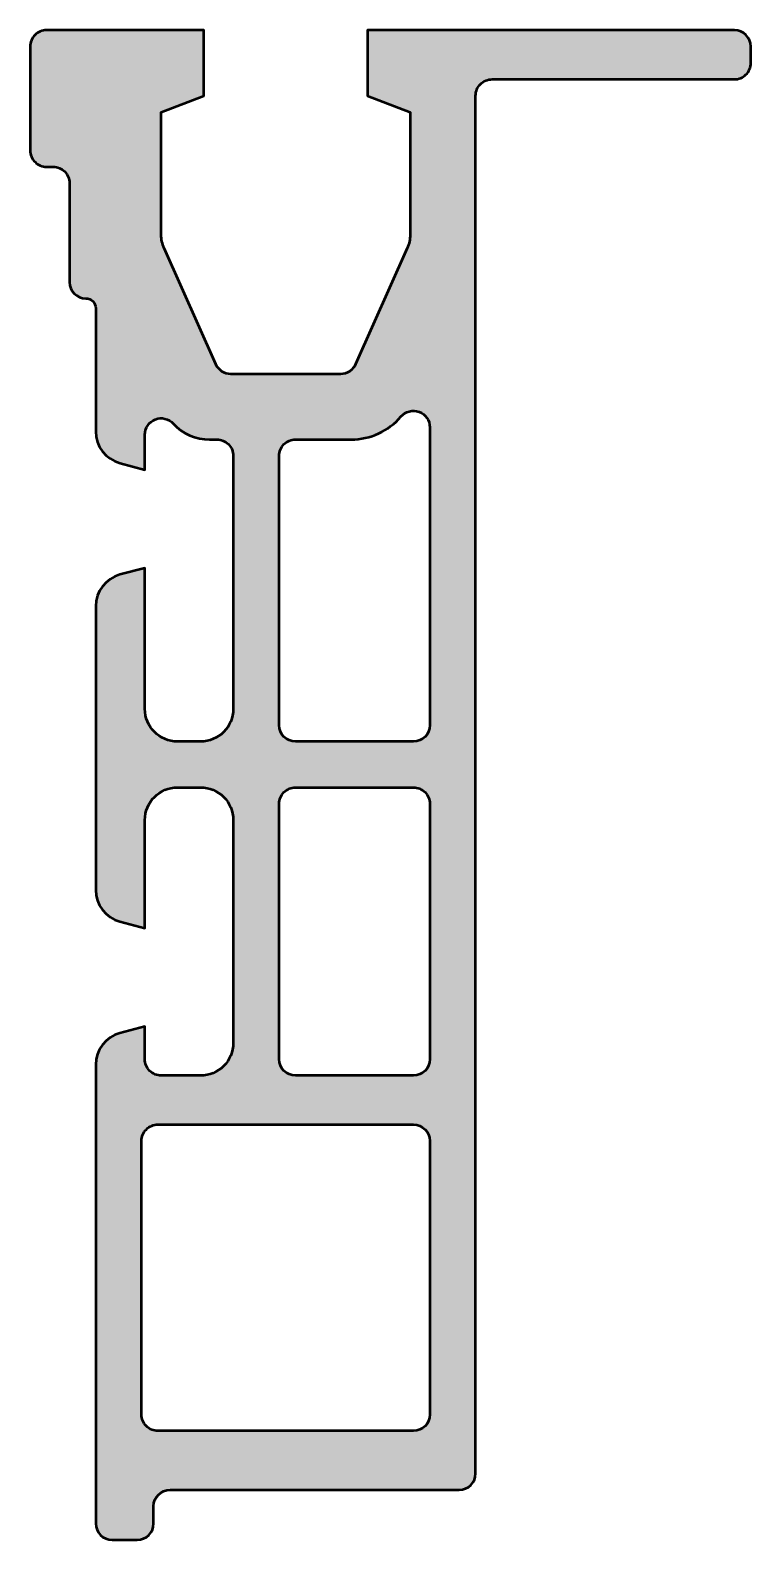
# Model space of a CAD drawing. Extents: x 0 to 22, y -46.1 to 0.
import ezdxf

# ---------------------------------------------------------------- set-up
doc = ezdxf.new("R2010")
doc.units = 0
for name, color, linetype, lineweight in [('0S-Alu contour', 7, 'Continuous', 50), ('0S-Plastic contour', 254, 'Continuous', 50), ('0S-Plastic hatch', 253, 'Continuous', 25)]:
    doc.layers.add(name, color=color, linetype=linetype, lineweight=lineweight)

# ---------------------------------------------------------------- blocks, each defined once
blk = doc.blocks.new('284877__579FB953_3860_4796_B295_66EAFFA55651_')
at = {"layer": '0S-Plastic hatch'}
h = blk.add_hatch(color=256, dxfattribs=at)
edge = h.paths.add_edge_path()
edge.add_ellipse((14.09999998906631, -2.005045011971677), major_axis=(-0.4999999994860218, 0), ratio=1, start_angle=269.999999999987, end_angle=360, ccw=False)
edge.add_line((14.09999998906642, -1.505045012485656), (21.49999997834539, -1.505045012486565))
edge.add_arc((21.49999997834544, -1.005045012992301), 0.4999999994942641, 269.9999999999935, 360)
edge.add_line((21.99999997783971, -1.005045012992301), (21.99999997783812, -0.5046101380187374))
edge.add_arc((21.49999997834761, -0.5046101380194763), 0.4999999994905125, 0, 89.99999999996743)
edge.add_line((21.49999997834789, -0.0046101385289639), (10.29999999294523, -0.0046101385335113))
edge.add_line((10.29999999294523, -0.0046101385335113), (10.29999999294705, -2.004610136490786))
edge.add_line((10.29999999294705, -2.004610136490786), (11.59999999162232, -2.50461013597965))
edge.add_line((11.59999999162232, -2.50461013597965), (11.59999999161846, -6.249187377467254))
edge.add_ellipse((10.59999999263495, -6.249187377455033), major_axis=(-0.9999999989835099, 0), ratio=1, start_angle=155.9999999992811, end_angle=180, ccw=False)
edge.add_line((11.51354544934384, -6.655924020128853), (9.932068925543717, -10.20797844966205))
edge.add_ellipse((9.475296197188522, -10.00461012832711), major_axis=(-0.4999999994916416, 0), ratio=1, start_angle=89.99999999937529, end_angle=155.9999999995222, ccw=False)
edge.add_line((9.47529619718307, -10.50461012781875), (6.124703793798289, -10.50461012781875))
edge.add_ellipse((6.124703793803773, -10.00461012832934), major_axis=(-0.4999999994894111, 0), ratio=1, start_angle=23.999999999513193, end_angle=89.9999999993716, ccw=False)
edge.add_line((5.66793106544719, -10.20797844965569), (4.086454541642979, -6.655924020126121))
edge.add_ellipse((4.999999998373258, -6.249187377447753), major_axis=(-0.9999999990049024, 0), ratio=1, start_angle=0, end_angle=24.0000000004585, ccw=False)
edge.add_line((3.999999999368355, -6.249187377447753), (3.999999999368359, -2.504610135977827))
edge.add_line((3.999999999368359, -2.504610135977827), (5.299999998047045, -2.004610136487144))
edge.add_line((5.299999998047045, -2.004610136487144), (5.299999998041588, -0.0046101385289603))
edge.add_line((5.299999998041588, -0.0046101385289603), (0.4999999997678551, -0.0046101385289568))
edge.add_arc((0.4999999997677982, -0.5046101380207197), 0.499999999491763, 89.99999999999349, 180)
edge.add_line((2.760352e-10, -0.5046101380207197), (2.723972e-10, -3.675947497914645))
edge.add_arc((0.4999999997625118, -3.675947497914304), 0.4999999994901146, 180, 270.0000000291683)
edge.add_line((0.5000000000170531, -4.175947497404418), (0.6999727577895101, -4.175947497301649))
edge.add_ellipse((0.6999727580437707, -4.675947496790456), major_axis=(-0.4999999994888072, 0), ratio=1, start_angle=180, end_angle=270.0000000291361, ccw=False)
edge.add_line((1.199972757532577, -4.675947496790456), (1.199972757532577, -7.695563438928957))
edge.add_arc((1.699971289862901, -7.695562832292239), 0.4999985323306916, 180.0000695183586, 270.0000695153647)
edge.add_ellipse((1.699972185381497, -8.495563727008669), major_axis=(-0.3000023623862452, 0), ratio=1, start_angle=180.0003972369408, end_angle=270.00005517241783, ccw=False)
edge.add_line((1.999974547760531, -8.495561647064534), (2.000000003372861, -12.25935771342415))
edge.add_arc((3.000000002352067, -12.25935771294058), 0.9999999989792067, 180, 255.0304493176015)
edge.add_line((2.741694326477499, -13.22542094884669), (3.50000024982387, -13.42817654161558))
edge.add_line((3.50000024982387, -13.42817654161558), (3.500000249823642, -12.35498113039761))
edge.add_ellipse((4.000000249311416, -12.35498113039757), major_axis=(-0.4999999994877742, 0), ratio=1, start_angle=222.4685571745256, end_angle=360, ccw=False)
edge.add_arc((5.475296201270401, -11.00461012729448), 1.499999998484281, 222.468557174528, 270.0000000000063)
edge.add_line((5.475296201270566, -12.50461012577876), (5.700003299341005, -12.50461012577876))
edge.add_ellipse((5.700003299341233, -13.00461012526876), major_axis=(-0.4999999994900009, 0), ratio=1, start_angle=180, end_angle=270.00000000002603, ccw=False)
edge.add_line((6.200003298831234, -13.00461012526876), (6.200003298827594, -20.72818493461478))
edge.add_ellipse((5.199894049031645, -20.72806728418924), major_axis=(-1.000109256716003, 0), ratio=1, start_angle=90.00630300627478, end_angle=179.9932598634654, ccw=False)
edge.add_line((5.200004069262828, -21.72817653485368), (4.499996427632137, -21.72817653485459))
edge.add_ellipse((4.500114539589921, -20.72803935447294), major_axis=(-1.00013718735591, 0), ratio=1, start_angle=0.00785883722841163, end_angle=89.9932336115562, ccw=False)
edge.add_line((3.499977361642089, -20.72817653587449), (3.499977361640048, -16.42817654026772))
edge.add_line((3.499977361640048, -16.42817654026772), (2.740997565060069, -16.63117946974602))
edge.add_arc((3.001185169982102, -17.59797290817613), 1.00119285971613, 105.0627999269891, 179.9547890309961)
edge.add_line((1.999992621961155, -17.59718288672891), (1.999992621961151, -26.25917018258702))
edge.add_arc((3.00114545732075, -26.25846554206655), 1.001153083332827, 180.0403264315077, 254.9402975232601)
edge.add_line((2.741020453228878, -27.22523463472159), (3.499977361641864, -27.42816428937772))
edge.add_line((3.499977361641864, -27.42816428937772), (3.499977352232232, -24.12817043502696))
edge.add_ellipse((4.500114539591804, -24.128307616433), major_axis=(-1.000137196767651, 0), ratio=1, start_angle=270.00676638846215, end_angle=359.9921411626325, ccw=False)
edge.add_line((4.49999642763259, -23.1281704266396), (5.200004069260781, -23.12817042664051))
edge.add_ellipse((5.199894049030053, -24.12827967730859), major_axis=(-1.000109256719639, 0), ratio=1, start_angle=180.006740136751, end_angle=269.99369699375126, ccw=False)
edge.add_line((6.200003298829637, -24.12816202687782), (6.200000247065641, -30.92846379139269))
edge.add_ellipse((5.199885649637866, -30.92834614033744), major_axis=(-1.000114604347867, 0), ratio=1, start_angle=90.00630300629052, end_angle=179.9932598635736, ccw=False)
edge.add_line((5.199995670457607, -31.92846073863371), (3.999985228411784, -31.92846073863371))
edge.add_ellipse((3.999985228412048, -31.42846073913998), major_axis=(-0.4999999994937241, 0), ratio=1, start_angle=-0.0009015162453920311, end_angle=89.9999999999697, ccw=False)
edge.add_line((3.499985228980217, -31.42845287192662), (3.500000963295175, -30.4284605493333))
edge.add_line((3.500000963295175, -30.4284605493333), (2.74102045324366, -30.63146366964361))
edge.add_arc((3.00120003411857, -31.59822729267636), 1.001161983459044, 105.0627999270303, 179.9547890312702)
edge.add_line((2.000038362345092, -31.59743729559806), (2.000038362344859, -45.60464881874509))
edge.add_arc((2.500000057861963, -45.60464844301117), 0.4999616955172445, 180.0000430542398, 270.0000000000616)
edge.add_line((2.5000000578625, -46.10461013852841), (3.268216888187673, -46.10461013852841))
edge.add_arc((3.268216888188145, -45.60461015014503), 0.4999999883833795, 269.9999999999458, 359.9999569372958)
edge.add_line((3.768216876571384, -45.60461052593801), (3.76821687657047, -45.08023979147424))
edge.add_ellipse((4.268216876061392, -45.08023979147354), major_axis=(-0.4999999994909228, 0), ratio=1, start_angle=270.00001771116683, end_angle=360, ccw=False)
edge.add_line((4.268216721502305, -44.58023979198265), (13.10000014464867, -44.58023706192875))
edge.add_arc((13.09999999008992, -44.08023706243842), 0.4999999994903516, 270.0000177111277, 360)
edge.add_line((13.59999998958027, -44.08023706243842), (13.59999998958028, -2.005045011973606))
edge = h.paths.add_edge_path()
edge.add_line((3.900038016040067, -33.42373241103747), (11.69999999151786, -33.42373241103838))
edge.add_ellipse((11.69999999151758, -33.9237324105307), major_axis=(-0.4999999994923315, 0), ratio=1, start_angle=180, end_angle=269.99999999996743, ccw=False)
edge.add_line((12.19999999100991, -33.9237324105307), (12.199999991004, -42.28023752265278))
edge.add_ellipse((11.69999999044704, -42.28023752265278), major_axis=(-0.5000000005569519, 0), ratio=1, start_angle=90.00000000001302, end_angle=180, ccw=False)
edge.add_line((11.69999999044716, -42.78023752320973), (3.90004075374258, -42.78023979381964))
edge.add_ellipse((3.900040599184016, -42.28023979432913), major_axis=(-0.4999999994905364, 0), ratio=1, start_angle=1.7704227104786696e-05, end_angle=90.0000177111067, ccw=False)
edge.add_line((3.400040599693504, -42.28023994882765), (3.400038016553931, -33.9237327862877))
edge.add_ellipse((3.900038016040508, -33.92373241052418), major_axis=(-0.4999999994867181, 0), ratio=1, start_angle=-89.99999999994941, end_angle=4.3054239824869e-05, ccw=False)
edge = h.paths.add_edge_path()
edge.add_ellipse((11.69999999151512, -12.12941780709335), major_axis=(-0.4999999994907056, 0), ratio=1, start_angle=180, end_angle=319.4641978885112, ccw=False)
edge.add_line((12.19999999100582, -12.12941780709335), (12.19999999100605, -21.228176535363))
edge.add_ellipse((11.69999999151514, -21.22817653536368), major_axis=(-0.4999999994909104, 0), ratio=1, start_angle=90.0000000000781, end_angle=180, ccw=False)
edge.add_line((11.69999999151582, -21.72817653485459), (8.100003296893645, -21.72817653485459))
edge.add_ellipse((8.100003296893645, -21.22817653536481), major_axis=(-0.4999999994897735, 0), ratio=1, start_angle=0, end_angle=90, ccw=False)
edge.add_line((7.600003297403871, -21.22817653536481), (7.600003297403873, -13.00461012526762))
edge.add_ellipse((8.100003296893872, -13.00461012526876), major_axis=(-0.4999999994900009, 0), ratio=1, start_angle=269.99999999997397, end_angle=360, ccw=False)
edge.add_line((8.100003296894101, -12.50461012577876), (9.799999993458641, -12.50461012577876))
edge.add_arc((9.799999993457986, -10.5046101278226), 1.999999997956152, 270.0000000000188, 319.4641978886172)
edge = h.paths.add_edge_path()
edge.add_line((8.100003296897283, -23.12817042664051), (11.69999999151741, -23.12817042664051))
edge.add_ellipse((11.69999999151753, -23.62817042612881), major_axis=(-0.4999999994882956, 0), ratio=1, start_angle=180, end_angle=270.000000000013, ccw=False)
edge.add_line((12.19999999100582, -23.62817042612881), (12.19999999100582, -31.42846073914371))
edge.add_ellipse((11.69999999151582, -31.42846073914371), major_axis=(-0.4999999994900009, 0), ratio=1, start_angle=90.0000000000781, end_angle=180, ccw=False)
edge.add_line((11.6999999915165, -31.92846073863371), (8.100003296892734, -31.92846073863371))
edge.add_ellipse((8.100003296893245, -31.42846073914251), major_axis=(-0.4999999994911946, 0), ratio=1, start_angle=0, end_angle=89.9999999999414, ccw=False)
edge.add_line((7.60000329740205, -31.42846073914251), (7.600003297403643, -23.62817042613301))
edge.add_ellipse((8.10000329689717, -23.62817042613404), major_axis=(-0.4999999994935252, 0), ratio=1, start_angle=269.999999999987, end_angle=360, ccw=False)
at = {"layer": '0S-Alu contour', "color": 7}
for points in [[(12.19999999100582, -12.12941780709335), (12.19999999100605, -21.228176535363)], [(8.100003296894101, -12.50461012577876), (9.799999993458641, -12.50461012577876)], [(7.600003297403871, -21.22817653536481), (7.600003297403873, -13.00461012526762)], [(11.69999999151582, -21.72817653485459), (8.100003296893645, -21.72817653485459)], [(8.100003296897283, -23.12817042664051), (11.69999999151741, -23.12817042664051)], [(7.60000329740205, -31.42846073914251), (7.600003297403643, -23.62817042613301)], [(12.19999999100582, -23.62817042612881), (12.19999999100582, -31.42846073914371)], [(11.6999999915165, -31.92846073863371), (8.100003296892734, -31.92846073863371)], [(3.900038016040067, -33.42373241103747), (11.69999999151786, -33.42373241103838)], [(3.400040599693504, -42.28023994882765), (3.400038016553931, -33.9237327862877)], [(12.19999999100991, -33.9237324105307), (12.199999991004, -42.28023752265278)], [(11.69999999044716, -42.78023752320973), (3.90004075374258, -42.78023979381964)]]:
    blk.add_lwpolyline(points, dxfattribs=at)
blk.add_arc((9.799999993457986, -10.5046101278226), 1.999999997956152, 270.0000000000188, 319.4641978886172, dxfattribs=at)
at = {"layer": '0S-Alu contour', "color": 7, "extrusion": (0, 0, -1)}
for centre, radius, start, end in [((-11.69999999151512, -12.12941780709335), 0.4999999994907056, 40.53580211148882, 180), ((-8.100003296893872, -13.00461012526876), 0.4999999994900009, 0, 90.00000000002605), ((-8.100003296893645, -21.22817653536481), 0.4999999994897735, 270, 0), ((-11.69999999151514, -21.22817653536368), 0.4999999994909104, 180, 269.9999999999219), ((-8.10000329689717, -23.62817042613404), 0.4999999994935252, 0, 90.00000000001303), ((-11.69999999151753, -23.62817042612881), 0.4999999994882956, 89.99999999998697, 180), ((-8.100003296893245, -31.42846073914251), 0.4999999994911946, 270.0000000000586, 0), ((-11.69999999151582, -31.42846073914371), 0.4999999994900009, 180, 269.9999999999219), ((-3.900038016040508, -33.92373241052418), 0.4999999994867181, 359.9999569457602, 89.9999999999494), ((-11.69999999151758, -33.9237324105307), 0.4999999994923315, 90.00000000003257, 180), ((-3.900040599184016, -42.28023979432913), 0.4999999994905364, 269.9999822888933, 359.9999822957729), ((-11.69999999044704, -42.28023752265278), 0.5000000005569519, 180, 269.999999999987)]:
    blk.add_arc(centre, radius, start, end, dxfattribs=at)
at = {"layer": '0S-Plastic contour', "color": 7}
for points in [[(3.999999999368355, -6.249187377447753), (3.999999999368359, -2.504610135977827), (5.299999998047045, -2.004610136487144), (5.299999998041588, -0.0046101385289603), (0.4999999997678551, -0.0046101385289568)], [(21.49999997834789, -0.0046101385289639), (10.29999999294523, -0.0046101385335113), (10.29999999294705, -2.004610136490786), (11.59999999162232, -2.50461013597965), (11.59999999161846, -6.249187377467254)], [(2.760352e-10, -0.5046101380207197), (2.723972e-10, -3.675947497914645)], [(21.99999997783971, -1.005045012992301), (21.99999997783812, -0.5046101380187374)], [(14.09999998906642, -1.505045012485656), (21.49999997834539, -1.505045012486565)], [(13.59999998958027, -44.08023706243842), (13.59999998958028, -2.00504501197361)], [(0.5000000000170531, -4.175947497404418), (0.6999727577895101, -4.175947497301649)], [(1.199972757532577, -4.675947496790456), (1.199972757532577, -7.695563438928957)], [(5.66793106544719, -10.20797844965569), (4.086454541642979, -6.655924020126121)], [(11.51354544934384, -6.655924020128853), (9.932068925543717, -10.20797844966205)], [(1.999974547760531, -8.495561647064534), (2.000000003372861, -12.25935771342415)], [(9.47529619718307, -10.50461012781875), (6.124703793798289, -10.50461012781875)], [(2.741694326477499, -13.22542094884669), (3.50000024982387, -13.42817654161558), (3.500000249823642, -12.35498113039761)], [(5.475296201270566, -12.50461012577876), (5.700003299341005, -12.50461012577876)], [(6.200003298831234, -13.00461012526876), (6.200003298827594, -20.72818493461478)], [(3.499977361642089, -20.72817653587449), (3.499977361640048, -16.42817654026772), (2.740997565060069, -16.63117946974602)], [(1.999992621961155, -17.59718288672891), (1.999992621961151, -26.25917018258702)], [(5.200004069262828, -21.72817653485368), (4.499996427632137, -21.72817653485459)], [(4.49999642763259, -23.1281704266396), (5.200004069260781, -23.12817042664051)], [(2.741020453228878, -27.22523463472159), (3.499977361641864, -27.42816428937772), (3.499977352232232, -24.12817043502696)], [(6.200003298829637, -24.12816202687782), (6.200000247065641, -30.92846379139269)], [(3.499985228980217, -31.42845287192662), (3.500000963295175, -30.4284605493333), (2.74102045324366, -30.63146366964361)], [(2.000038362345092, -31.59743729559806), (2.000038362344859, -45.60464881874509)], [(5.199995670457607, -31.92846073863371), (3.999985228411784, -31.92846073863371)], [(4.268216721502305, -44.58023979198265), (13.10000014464867, -44.58023706192875)], [(3.768216876571384, -45.60461052593801), (3.76821687657047, -45.08023979147424)], [(2.5000000578625, -46.10461013852841), (3.268216888187673, -46.10461013852841)]]:
    blk.add_lwpolyline(points, dxfattribs=at)
for centre, radius, start, end in [((0.4999999997677982, -0.5046101380207197), 0.499999999491763, 89.99999999999349, 180), ((21.49999997834761, -0.5046101380194763), 0.4999999994905125, 0, 89.99999999996743), ((21.49999997834544, -1.005045012992301), 0.4999999994942641, 269.9999999999935, 0), ((0.4999999997625118, -3.675947497914304), 0.4999999994901146, 180, 270.0000000291683), ((1.699971289862901, -7.695562832292239), 0.4999985323306916, 180.0000695183586, 270.0000695153647), ((3.000000002352067, -12.25935771294058), 0.9999999989792067, 180, 255.0304493176015), ((5.475296201270401, -11.00461012729448), 1.499999998484281, 222.468557174528, 270.0000000000063), ((3.001185169982102, -17.59797290817613), 1.00119285971613, 105.0627999269891, 179.9547890309961), ((3.00114545732075, -26.25846554206655), 1.001153083332827, 180.0403264315077, 254.9402975232601), ((3.00120003411857, -31.59822729267636), 1.001161983459044, 105.0627999270303, 179.9547890312702), ((13.09999999008992, -44.08023706243842), 0.4999999994903516, 270.0000177111277, 0), ((2.500000057861963, -45.60464844301117), 0.4999616955172445, 180.0000430542398, 270.0000000000616), ((3.268216888188145, -45.60461015014503), 0.4999999883833795, 269.9999999999458, 359.9999569372958)]:
    blk.add_arc(centre, radius, start, end, dxfattribs=at)
at = {"layer": '0S-Plastic contour', "color": 7, "extrusion": (0, 0, -1)}
for centre, radius, start, end in [((-14.09999998906631, -2.005045011971677), 0.4999999994860218, 0, 90.00000000001303), ((-0.6999727580437707, -4.675947496790456), 0.4999999994888072, 89.9999999708639, 180), ((-4.999999998373258, -6.249187377447753), 0.9999999990049024, 335.9999999995415, 0), ((-10.59999999263495, -6.249187377455033), 0.9999999989835099, 180, 204.000000000719), ((-1.699972185381497, -8.495563727008669), 0.3000023623862452, 89.99994482758215, 179.9996027630592), ((-6.124703793803773, -10.00461012832934), 0.4999999994894111, 270.0000000006284, 336.0000000004868), ((-9.475296197188522, -10.00461012832711), 0.4999999994916416, 204.0000000004779, 270.0000000006247), ((-4.000000249311416, -12.35498113039757), 0.4999999994877742, 0, 137.5314428254744), ((-5.700003299341233, -13.00461012526876), 0.4999999994900009, 89.99999999997395, 180), ((-4.500114539589921, -20.72803935447294), 1.00013718735591, 270.0067663884439, 359.9921411627716), ((-5.199894049031645, -20.72806728418924), 1.000109256716003, 180.0067401365347, 269.9936969937252), ((-4.500114539591804, -24.128307616433), 1.000137196767651, 0.0078588373675153, 89.99323361153786), ((-5.199894049030053, -24.12827967730859), 1.000109256719639, 90.00630300624873, 179.993259863249), ((-5.199885649637866, -30.92834614033744), 1.000114604347867, 180.0067401364265, 269.9936969937095), ((-3.999985228412048, -31.42846073913998), 0.4999999994937241, 270.0000000000303, 0.0009015162455211), ((-4.268216876061392, -45.08023979147354), 0.4999999994909228, 0, 89.9999822888332)]:
    blk.add_arc(centre, radius, start, end, dxfattribs=at)
blk = doc.blocks.new('284877__01A8E878_6CA3_4E8A_8B19_A676E23EAAEA_')
at = {"layer": '0S-Plastic contour', "color": 7}
blk.add_blockref('284877__579FB953_3860_4796_B295_66EAFFA55651_', (0, 0), dxfattribs=at)

msp = doc.modelspace()

# ---------------------------------------------------------------- block references
at = {"layer": '0S-Alu contour', "color": 7}
msp.add_blockref('284877__01A8E878_6CA3_4E8A_8B19_A676E23EAAEA_', (0, 0), dxfattribs=at)

doc.saveas('drawing.dxf')
